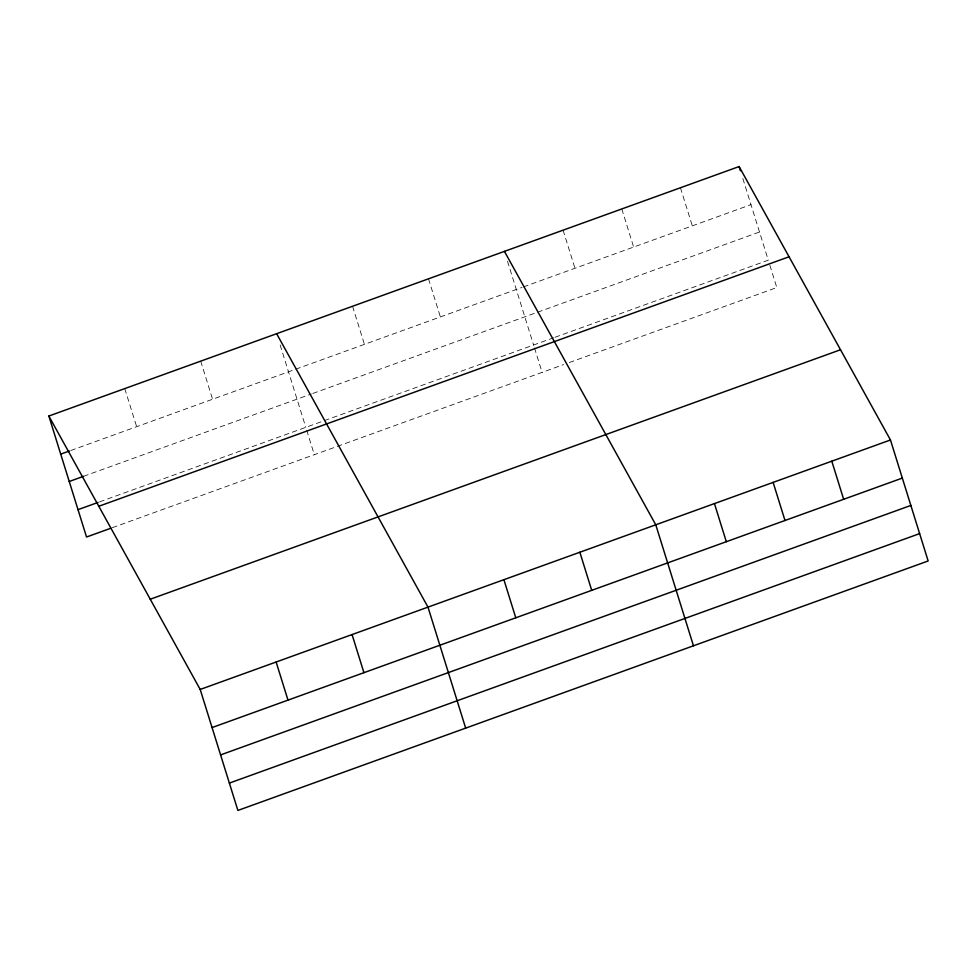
<?xml version="1.0" encoding="UTF-8"?>
<svg xmlns="http://www.w3.org/2000/svg" width="977" height="977" viewBox="0 0 977 977"><rect width="100%" height="100%" fill="white"/><g stroke="black" fill="none" stroke-linecap="round" stroke-linejoin="round"><path stroke-width="0.73" stroke-dasharray="4.88 3.66" d="M70.747 450.519L294.236 369.733M295.677 369.221L522.023 287.409M523.452 286.896L750.983 204.657M83.57 476.312L311.358 393.987M312.787 393.462L759.508 232.013M99.507 501.897L553.629 337.773M555.058 337.248L768.288 260.187L742.19 176.434M112.318 527.702L563.57 364.604M569.298 362.54L776.8 287.543L769.18 263.069M680.444 187.755L692.314 225.858M621.775 208.956L633.646 247.071M563.094 230.169L574.965 268.272M507.503 261.25L533.589 345.015M534.492 347.885L542.113 372.359M428.5 278.811L440.371 316.927M352.563 306.265L364.433 344.368M280.155 344.991L305.801 427.34M306.705 430.222L314.325 454.696M200.712 361.148L212.583 399.251M124.775 388.59L136.646 426.693"/><path stroke-width="1.47" d="M48.85 416.031L739.113 166.554L890.462 439.98L928.15 560.969L237.887 810.446L200.2 689.457L48.85 416.031L86.538 537.02L110.889 528.215M60.721 454.134L69.318 451.032M69.233 481.49L83.57 476.312M78.013 509.664L98.066 502.422M98.799 506.269L789.062 256.78M150.25 599.231L840.525 349.754M200.2 689.457L890.462 439.98M212.07 727.572L902.333 478.083M220.582 754.916L910.857 505.439M229.363 783.102L919.626 533.613M504.425 251.37L655.775 524.808L693.462 645.797M276.638 333.707L427.987 607.132L465.675 728.121M831.793 461.181L843.664 499.296M739.113 166.554L740.432 170.78M773.125 482.394L784.995 520.497M714.443 503.595L726.314 541.71M579.85 552.249L591.72 590.352M503.912 579.691L515.783 617.794M352.062 634.574L363.933 672.689M276.125 662.015L287.995 700.13"/></g></svg>
